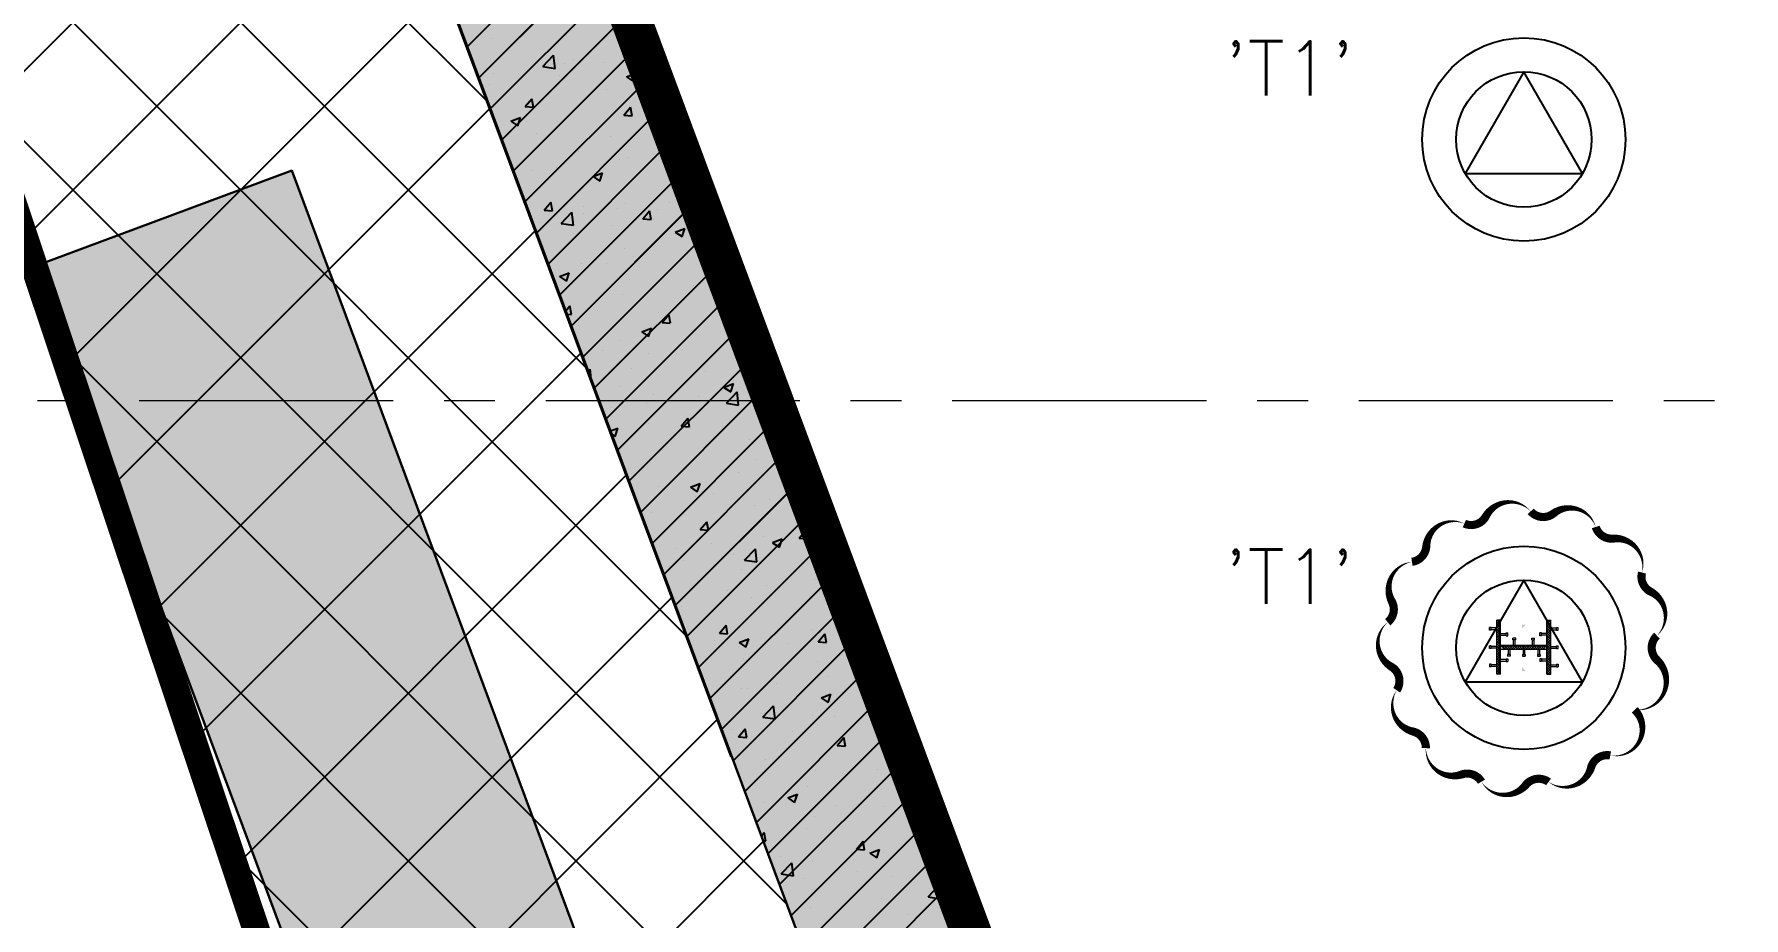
# Model space of a CAD drawing. Header units: millimetres. Extents: x -346728 to 1320345, y -537202 to -385966.
# Drawn here: x 346317 to 358933, y -436308 to -429790 of the extents above; entities that cross this region are included whole.
import ezdxf
from ezdxf.xclip import XClip

# ---------------------------------------------------------------- set-up
doc = ezdxf.new("R2010")
doc.units = ezdxf.units.MM
doc.header["$LTSCALE"] = 100
doc.header["$XCLIPFRAME"] = 2
for name, pattern in [('DASHED2', [0.375, 0.25, -0.125]), ('HIDDEN', [9.525, 6.35, -3.175]), ('X1326_GLB$0$CENTER', [2, 1.25, -0.25, 0.25, -0.25])]:
    doc.linetypes.add(name, pattern=pattern)
for name, color, linetype, lineweight in [('0 T KY HIEU', 7, 'Continuous', 9), ('0 T TEXT', 7, 'Continuous', 13), ('KCMANH', 8, 'Continuous', 13), ('KINGPOST', 5, 'Continuous', 20), ('L.DUONG', 234, 'Continuous', 15), ('X1326_GLB$0$A-tim', 8, 'X1326_GLB$0$CENTER', 9)]:
    doc.layers.add(name, color=color, linetype=linetype, lineweight=lineweight)
for name, color, linetype in [('BO TRI DIEN CHIEU SANG', 8, 'Continuous'), ('DM', 8, 'Continuous'), ('hach', 253, 'Continuous'), ('PL', 3, 'Continuous'), ('PLT', 6, 'Continuous'), ('W2', 4, 'Continuous'), ('XR_1326_csPL$0$hach', 253, 'Continuous'), ('XR_1326_csPL$0$W2', 4, 'Continuous')]:
    doc.layers.add(name, color=color, linetype=linetype)
doc.styles.add('simplex', font='simplex.shx')
doc.linetypes.add('FENCELINE2', pattern='A,0.25,-0.1,[132,ltypeshp.shx,S=0.1,R=0,X=-0.1,Y=0],-0.1,1', length=1.45)
pattern_1 = [(45, (188543.33, 11377564.439), (-8.980256121, 8.980256121), []), (135, (188543.33, 11377564.439), (-8.980256121, -8.980256121), [])]

# ---------------------------------------------------------------- blocks, each defined once
blk = doc.blocks.new('LVL-KHUNGTEN')
blk.add_lwpolyline([(61072.9, 41092.8), (119123.5, 41092.8), (119123.5, 61.9), (61072.9, 61.9)], close=True)
blk = doc.blocks.new('mb duong hh')
at = {"layer": '0 T TEXT', "color": 8, "linetype": 'DASHED2', "ltscale": 300}
blk.add_lwpolyline([(75940, 34596), (80501, 41668), (80491, 88861), (75484, 93868), (-20031, 93860), (-33610, 75885), (-26182, 55955), (-6300, 2612), (0, 0)], close=True, dxfattribs=at)
blk = doc.blocks.new('MB HANG RAO TAM')
h = blk.add_hatch()
h.set_pattern_fill('ANSI37', color=8, scale=7000, style=0)
h.set_pattern_definition([(45, (527887.4, 631399.9), (-618.7184, 618.7184), []), (135, (527887.4, 631399.9), (-618.7184, -618.7184), [])])
h.paths.add_polyline_path([(89794, 74797), (94796, 69797), (94804, 22611), (90246, 15544), (52523, -1634), (34324, -9922), (14325, -19029), (8025, -16417), (-19267, 56832), (-5688, 74797), (41806, 74797), (65797, 74797)], flags=16)
h.paths.add_polyline_path([(-17293, 40146), (-15160, 40938), (-12777, 34516), (-15127, 33730), (-10493, 20001), (4784, -19373), (12548, -21453), (91490, 14752), (95488, 20874), (95620, 46027), (95770, 74597), (91825, 78101), (52350, 76926), (14008, 75822), (-9259, 75871), (-23844, 71027), (-24251, 60760)])
at = {"layer": '0 T KY HIEU'}
h = blk.add_hatch(color=256, dxfattribs=at)
h.set_gradient(color1=(0, 255, 255), tint=1, name='SPHERICAL')
h.paths.add_polyline_path([(-19903, 54154), (-15713, 42909), (-17614, 42201), (-21803, 53446)])
at = {"color": 7, "elevation": 7850}
blk.add_lwpolyline([(-19903, 54154), (-15713, 42909), (-17614, 42201), (-21803, 53446)], close=True, dxfattribs=at)
at = {"layer": 'BO TRI DIEN CHIEU SANG', "color": 7, "elevation": 7850}
blk.add_lwpolyline([(-15713, 42909), (-19903, 54154), (-21803, 53446), (-17614, 42201)], close=True, dxfattribs=at)
at = {"layer": 'L.DUONG', "color": 94, "linetype": 'FENCELINE2', "ltscale": 25, "const_width": 200, "elevation": 7850}
blk.add_lwpolyline([(-15198, 33706), (-12777, 34516), (-15160, 40938), (-17346, 40127), (-24251, 60760), (-23844, 71027), (-9259, 75871), (5427, 75795), (5898, 75797)], dxfattribs=at)
at = {"layer": 'XR_1326_csPL$0$W2', "color": 7, "ltscale": 0.5, "elevation": 0}
blk.add_lwpolyline([(8025, -16417), (14325, -19029), (90246, 15544), (94804, 22611), (94796, 69797), (89794, 74797), (-5688, 74797), (-19267, 56832)], close=True, dxfattribs=at)
blk = doc.blocks.new('KP50')
at = {"ltscale": 0.1}
h = blk.add_hatch(color=6, dxfattribs=at)
h.dxf.hatch_style = 1
h.paths.add_polyline_path([(14, 171), (-14, 171), (-14, 142)])
h.paths.add_polyline_path([(-14, -142), (-14, -171), (14, -171)])
at = {"layer": 'KCMANH', "linetype": 'ByBlock'}
h = blk.add_hatch(dxfattribs=at)
h.set_pattern_fill('ANSI37', color=6, scale=4, style=0)
h.set_pattern_definition(pattern_1)
h.paths.add_polyline_path([(-200, 200), (-200, 171), (200, 171), (200, 200)])
h = blk.add_hatch(dxfattribs=at)
h.set_pattern_fill('ANSI37', color=6, scale=4, style=0)
h.set_pattern_definition([(45, (188728.93, 11377564.439), (-8.980256121, 8.980256121), []), (135, (188728.93, 11377564.439), (-8.980256121, -8.980256121), [])])
h.paths.add_polyline_path([(14, 171), (-14, 142), (-14, -142), (14, -171)])
h = blk.add_hatch(dxfattribs=at)
h.set_pattern_fill('ANSI37', color=6, scale=4, style=0)
h.set_pattern_definition(pattern_1)
h.paths.add_polyline_path([(-200, -171), (-200, -200), (200, -200), (200, -171)])
for p, q in [((-125, 253), (-146, 253)), ((-146, 240), (-146, 253)), ((-125, 240), (-125, 253)), ((-10, 253), (10, 253)), ((-10, 240), (-10, 253)), ((10, 240), (10, 253)), ((125, 253), (146, 253)), ((125, 240), (125, 253)), ((146, 240), (146, 253)), ((-125, 240), (-146, 240)), ((-142, 200), (-142, 240)), ((-129, 200), (-129, 240)), ((-85, 131), (-106, 131)), ((-106, 131), (-106, 118)), ((-102, 171), (-102, 131)), ((-89, 171), (-89, 131)), ((-85, 131), (-85, 118)), ((-10, 240), (10, 240)), ((-6, 200), (-6, 240)), ((6, 200), (6, 240)), ((85, 131), (106, 131)), ((85, 131), (85, 118)), ((89, 171), (89, 131)), ((102, 171), (102, 131)), ((106, 131), (106, 118)), ((125, 240), (146, 240)), ((129, 200), (129, 240)), ((142, 200), (142, 240)), ((-85, 118), (-106, 118)), ((-67, 100), (-67, 120)), ((-54, 120), (-67, 120)), ((-54, 100), (-67, 100)), ((-67, 10), (-67, -10)), ((-54, 10), (-67, 10)), ((-54, 100), (-54, 120)), ((-14, 116), (-54, 116)), ((-14, 104), (-54, 104)), ((-54, 10), (-54, -10)), ((-14, 6), (-54, 6)), ((14, 76), (54, 76)), ((14, 64), (54, 64)), ((54, 60), (54, 80)), ((54, 80), (67, 80)), ((54, 60), (67, 60)), ((67, 60), (67, 80)), ((85, 118), (106, 118)), ((-85, -118), (-106, -118)), ((-106, -131), (-106, -118)), ((-85, -131), (-85, -118)), ((-54, -10), (-67, -10)), ((-67, -100), (-67, -120)), ((-54, -100), (-67, -100)), ((-54, -120), (-67, -120)), ((-14, -6), (-54, -6)), ((-54, -100), (-54, -120)), ((-14, -104), (-54, -104)), ((-14, -116), (-54, -116)), ((14, -64), (54, -64)), ((14, -76), (54, -76)), ((54, -60), (54, -80)), ((54, -60), (67, -60)), ((54, -80), (67, -80)), ((67, -60), (67, -80)), ((85, -118), (106, -118)), ((85, -131), (85, -118)), ((106, -131), (106, -118)), ((-125, -240), (-146, -240)), ((-146, -240), (-146, -253)), ((-142, -200), (-142, -240)), ((-129, -200), (-129, -240)), ((-125, -240), (-125, -253)), ((-85, -131), (-106, -131)), ((-102, -171), (-102, -131)), ((-89, -171), (-89, -131)), ((-10, -240), (10, -240)), ((-10, -240), (-10, -253)), ((-6, -200), (-6, -240)), ((6, -200), (6, -240)), ((10, -240), (10, -253)), ((85, -131), (106, -131)), ((89, -171), (89, -131)), ((102, -171), (102, -131)), ((125, -240), (146, -240)), ((125, -240), (125, -253)), ((129, -200), (129, -240)), ((142, -200), (142, -240)), ((146, -240), (146, -253)), ((-125, -253), (-146, -253)), ((-10, -253), (10, -253)), ((125, -253), (146, -253))]:
    blk.add_line(p, q, dxfattribs=at)
at = {"layer": 'KINGPOST', "color": 6, "linetype": 'ByBlock'}
for p, q in [((-200, 200), (200, 200)), ((-200, 171), (-200, 200)), ((-200, 171), (200, 171)), ((-14, 171), (-14, -171)), ((-14, 142), (14, 171)), ((14, 171), (14, -171)), ((200, 171), (200, 200)), ((-200, -171), (200, -171)), ((-200, -171), (-200, -200)), ((-200, -200), (200, -200)), ((-14, -142), (14, -171)), ((200, -171), (200, -200))]:
    blk.add_line(p, q, dxfattribs=at)
blk.add_lwpolyline([(-14, 0), (14, 0)], dxfattribs=at)
blk = doc.blocks.new('B1 Kingpost Layout Plan1')
at = {"layer": 'KCMANH', "linetype": 'ByBlock', "rotation": 90}
blk.add_blockref('KP50', (-13287, -19546, 0), dxfattribs=at)

msp = doc.modelspace()

# ---------------------------------------------------------------- hatches: boundary and pattern name
at = {"ltscale": 0.1}
h = msp.add_hatch(color=6, dxfattribs=at)
h.dxf.hatch_style = 1
h.paths.add_polyline_path([(357324.1, -434145.3), (357295.3, -434145.3), (357295.3, -434174.1)])
h.paths.add_polyline_path([(357295.3, -434458.9), (357295.3, -434487.7), (357324.1, -434487.7)])
at = {"layer": 'hach'}
h = msp.add_hatch(dxfattribs=at)
h.set_pattern_fill('ANSI31', color=256, scale=70)
h.set_pattern_definition([(45, (342151.22, -508591.22), (-157.15448, 157.15448), [])])
h.paths.add_polyline_path([(362433.4, -410142.2), (348853.9, -428107.5), (376146.7, -501359), (382446.8, -503970.9), (458369.1, -469396.6), (462927.9, -462329.4), (462919.8, -415142.7), (457917.8, -410142.2)])
h.paths.add_polyline_path([(363030.6, -411342.2), (350208.3, -428305.7), (377088.8, -500450.6), (382424.3, -502662.6), (457551.5, -468450.4), (461727.8, -461976.1), (461719.7, -415639.4), (457420.9, -411342.2)], flags=16)
h = msp.add_hatch(dxfattribs=at)
h.set_pattern_fill('AR-CONC', color=256, scale=4)
h.set_pattern_definition([(50, (342151.2, -508591.2), (728.7387, -63.7563), [76.2, -838.2]), (355, (342151.2, -508591.2), (-140.9737, 764.2274), [60.96, -670.5623]), (100.45144, (342211.95, -508596.54), (587.765, 700.471), [64.76, -712.361]), (46.1842, (342151.2, -508388), (1084.316, -168.1693), [114.3, -1257.3]), (96.63556, (342241.6, -508402), (949.6165, 989.7045), [97.14, -1068.5424]), (351.18415, (342151.2, -508388), (949.6165, 989.7045), [91.44, -1005.839]), (21, (342252.8, -508438.8), (606.4576, -409.0608), [76.2, -838.2]), (326, (342252.8, -508438.8), (247.208, 736.752), [60.96, -670.56]), (71.45144, (342303.36, -508472.9), (853.6657, 327.691), [64.76, -712.3598]), (37.5, (342151.22, -508591.22), (12.3544, 338.22016), [0, -662.432, 0, -680.72, 0, -673.1]), (7.5, (342151.22, -508591.22), (267.27865, 400.7223), [0, -388.112, 0, -647.192, 0, -256.54]), (327.5, (341924.65, -508591.22), (542.3624, -22.91498), [0, -254, 0, -792.48, 0, -1051.56]), (317.5, (341823.05, -508591.2), (592.5167, 101.706), [0, -330.2, 0, -526.288, 0, -746.76])])
h.paths.add_polyline_path([(362433.4, -410142.2), (348853.9, -428107.5), (376146.7, -501359), (382446.8, -503970.9), (458369.1, -469396.6), (462927.9, -462329.4), (462919.8, -415142.7), (457917.8, -410142.2)])
h.paths.add_polyline_path([(363030.6, -411342.2), (350208.3, -428305.7), (377088.8, -500450.6), (382424.3, -502662.6), (457551.5, -468450.4), (461727.8, -461976.1), (461719.7, -415639.4), (457420.9, -411342.2)], flags=16)

# ---------------------------------------------------------------- linework, layer by layer
at = {"color": 6, "elevation": -2718.3}
msp.add_lwpolyline([(358291.7, -434226.7, 0, 60, 0.5205671), (358245, -433902.2, 60, 60, -0.3534527), (358181.4, -433761.1, 0, 60, 0.5205671), (357969, -433510.8, 60, 60, -0.3534915), (357840.1, -433425.1, 0, 60, 0.5205671), (357527.3, -433326.2, 60, 60, -0.3944899), (357359.9, -433309.8, 0, 60, 0.520567), (357029.1, -433346.6, 60, 60, -0.3907151), (356870.8, -433400, 0, 60, 0.520567), (356589.5, -433568.8, 60, 60, -0.3534934), (356484, -433682.1, 0, 60, 0.5205671), (356335.5, -433974.8, 60, 60, -0.3571345), (356305.2, -434127.9, 0, 60, 0.520567), (356330.9, -434455.6, 60, 60, -0.4289707), (356371.2, -434629.5, 0, 60, 0.520567), (356491.9, -434934.3, 60, 60, -0.3534582), (356586.6, -435056.8, 0, 60, 0.520567), (356851.3, -435250.9, 60, 60, -0.3534893), (356996.6, -435304.3, 0, 60, 0.5205671), (357323.8, -435327.9, 60, 60, -0.3982747), (357491.7, -435306, 0, 60, 0.520567), (357806.4, -435197.6, 60, 60, -0.3869502), (357947.4, -435110.4, 0, 60, 0.7314349), (358128, -434774.1, 0, 60, 0.7206829), (358292.7, -434407.2, 60, 60, -0.4358983)], format="xyseb", close=True, dxfattribs=at)
at = {"layer": 'PL', "elevation": -1404.9}
for points in [[(356876.7, -430816.5), (357742.7, -430816.5), (357309.7, -430066.5)], [(356876.7, -430816.5), (357742.7, -430816.5), (357309.7, -430066.5)], [(356876.7, -434566.5), (357742.7, -434566.5), (357309.7, -433816.5)], [(356876.7, -434566.5), (357742.7, -434566.5), (357309.7, -433816.5)]]:
    msp.add_lwpolyline(points, close=True, dxfattribs=at)
at = {"layer": 'PL'}
for centre, radius in [((357309.7, -430566.5, -1404.9), 750), ((357309.7, -430566.5, -1404.9), 750), ((357309.7, -430566.5, -1404.9), 500), ((357309.7, -430566.5, -1404.9), 500), ((357309.7, -434316.5, -1404.9), 750), ((357309.7, -434316.5, -1404.9), 750), ((357309.7, -434316.5, -1404.9), 500), ((357309.7, -434316.5, -1404.9), 500)]:
    msp.add_circle(centre, radius, dxfattribs=at)
at = {"layer": 'W2', "ltscale": 0.5, "elevation": -1404.9}
for points in [[(362433.4, -410142.2), (348853.9, -428107.5), (376146.7, -501359), (382446.8, -503970.9), (458369.1, -469396.6), (462927.9, -462329.4), (462919.6, -415142.1), (457917.8, -410142.2)], [(363030.6, -411342.2), (350208.3, -428305.7), (377088.8, -500450.6), (382424.3, -502662.6), (457551.5, -468450.4), (461727.8, -461976.1), (461719.7, -415639.4), (457420.9, -411342.2)]]:
    msp.add_lwpolyline(points, close=True, dxfattribs=at)
at = {"layer": 'X1326_GLB$0$A-tim', "ltscale": 15}
msp.add_line((341092.1, -432491.5, -1404.9), (475778.7, -432491.5, -1404.9), dxfattribs=at)
at = {"layer": 'XR_1326_csPL$0$hach', "color": 250}
for p, q in [((349514.3, -429880, -1404.9), (350447.3, -428947, -1404.9)), ((349599.6, -430109, -1404.9), (350532.6, -429176, -1404.9)), ((349684.9, -430338, -1404.9), (350617.9, -429405, -1404.9)), ((349770.3, -430567, -1404.9), (350703.2, -429634, -1404.9)), ((349692.7, -429824.1, -1404.9), (349692.7, -429824.1, -1404.9)), ((349855.6, -430796, -1404.9), (350788.6, -429863, -1404.9)), ((349686.3, -429980.5, -1404.9), (349686.3, -429980.5, -1404.9)), ((350071.3, -430027.6, -1404.9), (350150.4, -429945.1, -1404.9)), ((350071.3, -430027.6, -1404.9), (350161.7, -430041.6, -1404.9)), ((350144.2, -430045.6, -1404.9), (350144.2, -430045.6, -1404.9)), ((350161.7, -430041.6, -1404.9), (350150.5, -429945.1, -1404.9)), ((350228.7, -430003.4, -1404.9), (350228.7, -430003.4, -1404.9)), ((350298, -429974.3, -1404.9), (350298, -429974.3, -1404.9)), ((350529, -429995, -1404.9), (350529, -429995, -1404.9)), ((350721.2, -430021.1, -1404.9), (350721.2, -430021.1, -1404.9)), ((350771.1, -430026.3, -1404.9), (350771.1, -430026.3, -1404.9)), ((349680.3, -430162.3, -1404.9), (349680.3, -430162.3, -1404.9)), ((349705.5, -430076, -1404.9), (349705.5, -430076, -1404.9)), ((349889.9, -430079.1, -1404.9), (349889.9, -430079.1, -1404.9)), ((349900.6, -430117, -1404.9), (349900.6, -430117, -1404.9)), ((349940.9, -431025, -1404.9), (350873.9, -430092, -1404.9)), ((350193.5, -430097.3, -1404.9), (350193.5, -430097.3, -1404.9)), ((350442.9, -430139.9, -1404.9), (350442.9, -430139.9, -1404.9)), ((350688.2, -430103.4, -1404.9), (350759.4, -430076.1, -1404.9)), ((350688.2, -430103.4, -1404.9), (350738.7, -430137.5, -1404.9)), ((350738.7, -430137.5, -1404.9), (350759.3, -430076.1, -1404.9)), ((349939.9, -430323.8, -1404.9), (349988.9, -430265.4, -1404.9)), ((349948.9, -430299.1, -1404.9), (349948.9, -430299.1, -1404.9)), ((350000.8, -430329.1, -1404.9), (349989, -430265.4, -1404.9)), ((350541.4, -430197.4, -1404.9), (350541.4, -430197.4, -1404.9)), ((349834.5, -430431.1, -1404.9), (349885.1, -430465.2, -1404.9)), ((349834.6, -430431.1, -1404.9), (349905.7, -430403.8, -1404.9)), ((349885.1, -430465.2, -1404.9), (349905.7, -430403.8, -1404.9)), ((349939.9, -430323.8, -1404.9), (350000.6, -430329.1, -1404.9)), ((350026.2, -431253.9, -1404.9), (350959.2, -430321, -1404.9)), ((350261.7, -430395.7, -1404.9), (350261.7, -430395.7, -1404.9)), ((350668.6, -430387.6, -1404.9), (350717.6, -430329.2, -1404.9)), ((350668.6, -430387.6, -1404.9), (350729.3, -430392.9, -1404.9)), ((350708.9, -430359.3, -1404.9), (350708.9, -430359.3, -1404.9)), ((350729.5, -430392.8, -1404.9), (350717.8, -430329.1, -1404.9)), ((350903.4, -430311.2, -1404.9), (350903.4, -430311.2, -1404.9)), ((349876.9, -430446.4, -1404.9), (349876.9, -430446.4, -1404.9)), ((350026.6, -430519.9, -1404.9), (350026.6, -430519.9, -1404.9)), ((350111.5, -431482.9, -1404.9), (351044.5, -430550, -1404.9)), ((350181.2, -430435.5, -1404.9), (350181.2, -430435.5, -1404.9)), ((350568.9, -430542.8, -1404.9), (350568.9, -430542.8, -1404.9)), ((350929.5, -430552.9, -1404.9), (350929.5, -430552.9, -1404.9)), ((350336.9, -430654.6, -1404.9), (350336.9, -430654.6, -1404.9)), ((350890.4, -430678.5, -1404.9), (350890.4, -430678.5, -1404.9)), ((349994.4, -430796.4, -1404.9), (349994.4, -430796.4, -1404.9)), ((350168.8, -430773.7, -1404.9), (350168.8, -430773.7, -1404.9)), ((350196.9, -431711.9, -1404.9), (351129.8, -430778.9, -1404.9)), ((350441, -430840.1, -1404.9), (350512.1, -430812.8, -1404.9)), ((350491.5, -430874.3, -1404.9), (350512.1, -430812.9, -1404.9)), ((350636.1, -430711.9, -1404.9), (350636.1, -430711.9, -1404.9)), ((350696.5, -430697.5, -1404.9), (350696.5, -430697.5, -1404.9)), ((350441, -430840.2, -1404.9), (350491.5, -430874.3, -1404.9)), ((350080.9, -431088, -1404.9), (350129.8, -431029.6, -1404.9)), ((350141.7, -431093.3, -1404.9), (350130, -431029.6, -1404.9)), ((350282.2, -431940.9, -1404.9), (351215.2, -431007.9, -1404.9)), ((350371.1, -431061.9, -1404.9), (350371.1, -431061.9, -1404.9)), ((350684.2, -431035.8, -1404.9), (350684.2, -431035.8, -1404.9)), ((351007.9, -431028.5, -1404.9), (351007.9, -431028.5, -1404.9)), ((350042.9, -431175.5, -1404.9), (350042.9, -431175.5, -1404.9)), ((350080.9, -431088, -1404.9), (350141.6, -431093.3, -1404.9)), ((350156.5, -431111.9, -1404.9), (350156.5, -431111.9, -1404.9)), ((350206, -431185.4, -1404.9), (350285.1, -431103, -1404.9)), ((350206, -431185.5, -1404.9), (350296.4, -431199.5, -1404.9)), ((350296.4, -431199.4, -1404.9), (350285.2, -431103, -1404.9)), ((350368.8, -431112.7, -1404.9), (350368.8, -431112.7, -1404.9)), ((350623.2, -431079.2, -1404.9), (350623.2, -431079.2, -1404.9)), ((350809.6, -431151.8, -1404.9), (350858.6, -431093.4, -1404.9)), ((350809.6, -431151.8, -1404.9), (350870.3, -431157.1, -1404.9)), ((350870.5, -431157.1, -1404.9), (350858.7, -431093.4, -1404.9)), ((350887.5, -431159.1, -1404.9), (350887.5, -431159.1, -1404.9)), ((350913.4, -431084.9, -1404.9), (350913.4, -431084.9, -1404.9)), ((350295, -431260.9, -1404.9), (350295, -431260.9, -1404.9)), ((350367.5, -432169.9, -1404.9), (351300.5, -431236.9, -1404.9)), ((350585.3, -431198.4, -1404.9), (350585.3, -431198.4, -1404.9)), ((351047.4, -431249.3, -1404.9), (351098, -431283.3, -1404.9)), ((351047.5, -431249.2, -1404.9), (351118.6, -431221.9, -1404.9)), ((351098, -431283.3, -1404.9), (351118.6, -431221.9, -1404.9)), ((351127.7, -431221.3, -1404.9), (351127.7, -431221.3, -1404.9)), ((351193.5, -431302.4, -1404.9), (351193.5, -431302.4, -1404.9)), ((351290.3, -431353.6, -1404.9), (351328.9, -431313.4, -1404.9)), ((350671.8, -431374, -1404.9), (350671.8, -431374, -1404.9)), ((350740.7, -431429.2, -1404.9), (350740.7, -431429.2, -1404.9)), ((351131, -431382.2, -1404.9), (351131, -431382.2, -1404.9)), ((351290.4, -431353.7, -1404.9), (351347.3, -431362.5, -1404.9)), ((350144.1, -431450.2, -1404.9), (350144.1, -431450.2, -1404.9)), ((350193.8, -431576.9, -1404.9), (350264.9, -431549.6, -1404.9)), ((350244.3, -431611, -1404.9), (350264.9, -431549.6, -1404.9)), ((350355.9, -431479.9, -1404.9), (350355.9, -431479.9, -1404.9)), ((350452.8, -432398.9, -1404.9), (351385.8, -431465.9, -1404.9)), ((350538.4, -431483.9, -1404.9), (350538.4, -431483.9, -1404.9)), ((350168.9, -431578.4, -1404.9), (350168.9, -431578.4, -1404.9)), ((350193.8, -431576.9, -1404.9), (350244.3, -431611, -1404.9)), ((350538.1, -432627.9, -1404.9), (351471.1, -431694.9, -1404.9)), ((350711.3, -431601.3, -1404.9), (350711.3, -431601.3, -1404.9)), ((351181.1, -431640.7, -1404.9), (351181.1, -431640.7, -1404.9)), ((351253.7, -431624.2, -1404.9), (351253.7, -431624.2, -1404.9)), ((350240.7, -431829.7, -1404.9), (350270.8, -431793.9, -1404.9)), ((350282.7, -431857.5, -1404.9), (350271, -431793.8, -1404.9)), ((350659.5, -431712.2, -1404.9), (350659.5, -431712.2, -1404.9)), ((351115, -431745.5, -1404.9), (351115, -431745.5, -1404.9)), ((351369.4, -431712, -1404.9), (351369.4, -431712, -1404.9)), ((350250.1, -431854.7, -1404.9), (350282.6, -431857.6, -1404.9)), ((350333.9, -431941.2, -1404.9), (350333.9, -431941.2, -1404.9)), ((350473.4, -431830, -1404.9), (350473.4, -431830, -1404.9)), ((350623.5, -432856.9, -1404.9), (351556.4, -431923.9, -1404.9)), ((350926.5, -431839.5, -1404.9), (350926.5, -431839.5, -1404.9)), ((350950.6, -431916, -1404.9), (350999.5, -431857.6, -1404.9)), ((350950.6, -431916, -1404.9), (351011.3, -431921.3, -1404.9)), ((351011.5, -431921.3, -1404.9), (350999.7, -431857.6, -1404.9)), ((350647.1, -432050.4, -1404.9), (350647.1, -432050.4, -1404.9)), ((350800.2, -431986, -1404.9), (350850.8, -432020.1, -1404.9)), ((350800.3, -431986, -1404.9), (350871.4, -431958.6, -1404.9)), ((350850.8, -432020.1, -1404.9), (350871.4, -431958.7, -1404.9)), ((351168.8, -431978.9, -1404.9), (351168.8, -431978.9, -1404.9)), ((351486.9, -432062.1, -1404.9), (351486.9, -432062.1, -1404.9)), ((350513.5, -432120.5, -1404.9), (350513.5, -432120.5, -1404.9)), ((350708.8, -433085.9, -1404.9), (351641.8, -432152.9, -1404.9)), ((350847.8, -432146.2, -1404.9), (350847.8, -432146.2, -1404.9)), ((351055.8, -432143.4, -1404.9), (351055.8, -432143.4, -1404.9)), ((351102.1, -432112.7, -1404.9), (351102.1, -432112.7, -1404.9)), ((351598.2, -432166.3, -1404.9), (351598.2, -432166.3, -1404.9)), ((350406.5, -432274.7, -1404.9), (350419.8, -432260.8, -1404.9)), ((350428.3, -432333, -1404.9), (350419.9, -432260.8, -1404.9)), ((350727.7, -432256.9, -1404.9), (350727.7, -432256.9, -1404.9)), ((351156.4, -432317.1, -1404.9), (351156.4, -432317.1, -1404.9)), ((351270, -432279.9, -1404.9), (351270, -432279.9, -1404.9)), ((351669.6, -432252.1, -1404.9), (351669.6, -432252.1, -1404.9)), ((350634.8, -432388.6, -1404.9), (350634.8, -432388.6, -1404.9)), ((350794.1, -433314.8, -1404.9), (351727.1, -432381.9, -1404.9)), ((350884.5, -432445.7, -1404.9), (350884.5, -432445.7, -1404.9)), ((351406.7, -432395, -1404.9), (351477.9, -432367.7, -1404.9)), ((351406.7, -432395.1, -1404.9), (351457.2, -432429.2, -1404.9)), ((351425, -432511.5, -1404.9), (351504.2, -432429, -1404.9)), ((351457.2, -432429.2, -1404.9), (351477.8, -432367.8, -1404.9)), ((351477, -432344, -1404.9), (351477, -432344, -1404.9)), ((351515.4, -432525.5, -1404.9), (351504.2, -432429, -1404.9)), ((350580.5, -432546.9, -1404.9), (350580.5, -432546.9, -1404.9)), ((350834.8, -432513.5, -1404.9), (350834.8, -432513.5, -1404.9)), ((351219.6, -432462.8, -1404.9), (351219.6, -432462.8, -1404.9)), ((351425.1, -432511.5, -1404.9), (351515.4, -432525.6, -1404.9)), ((351720.5, -432567.1, -1404.9), (351720.5, -432567.1, -1404.9)), ((350570.9, -432715.8, -1404.9), (350624.2, -432695.4, -1404.9)), ((350603.6, -432756.8, -1404.9), (350624.2, -432695.5, -1404.9)), ((350853.7, -432659.8, -1404.9), (350853.7, -432659.8, -1404.9)), ((350879.4, -433543.8, -1404.9), (351812.4, -432610.9, -1404.9)), ((351091.5, -432680.2, -1404.9), (351140.5, -432621.9, -1404.9)), ((351091.5, -432680.2, -1404.9), (351152.3, -432685.5, -1404.9)), ((351128, -432668.8, -1404.9), (351128, -432668.8, -1404.9)), ((351152.4, -432685.5, -1404.9), (351140.7, -432621.8, -1404.9)), ((351144, -432655.3, -1404.9), (351144, -432655.3, -1404.9)), ((351396.1, -432682.7, -1404.9), (351396.1, -432682.7, -1404.9)), ((351657.2, -432590.3, -1404.9), (351657.2, -432590.3, -1404.9)), ((350580.4, -432741.2, -1404.9), (350603.6, -432756.8, -1404.9)), ((350622.4, -432726.9, -1404.9), (350622.4, -432726.9, -1404.9)), ((351594, -432779, -1404.9), (351594, -432779, -1404.9)), ((351820.3, -432744, -1404.9), (351849.2, -432709.6, -1404.9)), ((351820.3, -432744, -1404.9), (351863.4, -432747.8, -1404.9)), ((351848.3, -432745.6, -1404.9), (351848.3, -432745.6, -1404.9)), ((350952.3, -432863.5, -1404.9), (350952.3, -432863.5, -1404.9)), ((350964.7, -433772.8, -1404.9), (351897.7, -432839.9, -1404.9)), ((351644.9, -432928.5, -1404.9), (351644.9, -432928.5, -1404.9)), ((351050.1, -434001.8, -1404.9), (351983, -433068.8, -1404.9)), ((351131.7, -432993.5, -1404.9), (351131.7, -432993.5, -1404.9)), ((351516, -433024.3, -1404.9), (351516, -433024.3, -1404.9)), ((350923.5, -433126, -1404.9), (350923.5, -433126, -1404.9)), ((351159.5, -433131.8, -1404.9), (351230.6, -433104.5, -1404.9)), ((351159.5, -433131.8, -1404.9), (351210, -433165.9, -1404.9)), ((351198.2, -433201.9, -1404.9), (351198.2, -433201.9, -1404.9)), ((351210, -433165.9, -1404.9), (351230.6, -433104.5, -1404.9)), ((351326.7, -433179.8, -1404.9), (351326.7, -433179.8, -1404.9)), ((351581.1, -433146.3, -1404.9), (351581.1, -433146.3, -1404.9)), ((351965.9, -433095.6, -1404.9), (351965.9, -433095.6, -1404.9)), ((350870.1, -433315.5, -1404.9), (350870.1, -433315.5, -1404.9)), ((351119.3, -433331.8, -1404.9), (351119.3, -433331.8, -1404.9)), ((351135.4, -434230.8, -1404.9), (352068.3, -433297.8, -1404.9)), ((351632.5, -433266.7, -1404.9), (351632.5, -433266.7, -1404.9)), ((351740.6, -433224.8, -1404.9), (351740.6, -433224.8, -1404.9)), ((351232.5, -433444.5, -1404.9), (351281.5, -433386.1, -1404.9)), ((351232.5, -433444.5, -1404.9), (351293.2, -433449.8, -1404.9)), ((351293.4, -433449.7, -1404.9), (351281.7, -433386.1, -1404.9)), ((351412.4, -433338.4, -1404.9), (351412.4, -433338.4, -1404.9)), ((351954.8, -433361.3, -1404.9), (351954.8, -433361.3, -1404.9)), ((351961.3, -433508.2, -1404.9), (352010.2, -433449.8, -1404.9)), ((352022.1, -433513.5, -1404.9), (352010.4, -433449.8, -1404.9)), ((351059.4, -433580.5, -1404.9), (351059.4, -433580.5, -1404.9)), ((351220.7, -434459.8, -1404.9), (352153.7, -433526.8, -1404.9)), ((351313.8, -433547, -1404.9), (351313.8, -433547, -1404.9)), ((351559.7, -433669.4, -1404.9), (351638.9, -433586.9, -1404.9)), ((351650.1, -433683.4, -1404.9), (351638.9, -433586.9, -1404.9)), ((351698.6, -433496.3, -1404.9), (351698.6, -433496.3, -1404.9)), ((351765.9, -433540.9, -1404.9), (351816.5, -433575, -1404.9)), ((351766, -433540.8, -1404.9), (351837.1, -433513.5, -1404.9)), ((351816.5, -433575, -1404.9), (351837.1, -433513.6, -1404.9)), ((351961.3, -433508.2, -1404.9), (352022, -433513.5, -1404.9)), ((352066.6, -433528.8, -1404.9), (352066.6, -433528.8, -1404.9)), ((352147.9, -433528.8, -1404.9), (352147.9, -433528.8, -1404.9)), ((351107, -433670, -1404.9), (351107, -433670, -1404.9)), ((351474, -433630.5, -1404.9), (351474, -433630.5, -1404.9)), ((351559.8, -433669.4, -1404.9), (351650.1, -433683.4, -1404.9)), ((351620.2, -433604.9, -1404.9), (351620.2, -433604.9, -1404.9)), ((350996.1, -433718.4, -1404.9), (350996.1, -433718.4, -1404.9)), ((351306, -434688.8, -1404.9), (352239, -433755.8, -1404.9)), ((351538.4, -433741.3, -1404.9), (351538.4, -433741.3, -1404.9)), ((352073, -433812.6, -1404.9), (352073, -433812.6, -1404.9)), ((352080.8, -433764.2, -1404.9), (352080.8, -433764.2, -1404.9)), ((351046.5, -433947.7, -1404.9), (351046.5, -433947.7, -1404.9)), ((351125, -433955.3, -1404.9), (351125, -433955.3, -1404.9)), ((351431.3, -433897.1, -1404.9), (351431.3, -433897.1, -1404.9)), ((351607.8, -433943.2, -1404.9), (351607.8, -433943.2, -1404.9)), ((351717.5, -433853.6, -1404.9), (351717.5, -433853.6, -1404.9)), ((352135.5, -433867, -1404.9), (352135.5, -433867, -1404.9)), ((351094.6, -434008.2, -1404.9), (351094.6, -434008.2, -1404.9)), ((351391.3, -434917.8, -1404.9), (352324.3, -433984.8, -1404.9)), ((351373.5, -434208.7, -1404.9), (351422.5, -434150.3, -1404.9)), ((351373.5, -434208.7, -1404.9), (351434.2, -434214, -1404.9)), ((351434.4, -434214, -1404.9), (351422.6, -434150.3, -1404.9)), ((351476.7, -435146.8, -1404.9), (352409.6, -434213.8, -1404.9)), ((351805.7, -434213.3, -1404.9), (351805.7, -434213.3, -1404.9)), ((352060, -434179.8, -1404.9), (352060, -434179.8, -1404.9)), ((352102.2, -434272.4, -1404.9), (352151.2, -434214.1, -1404.9)), ((352105.5, -434209.2, -1404.9), (352105.5, -434209.2, -1404.9)), ((352123.2, -434205.2, -1404.9), (352123.2, -434205.2, -1404.9)), ((352163.1, -434277.7, -1404.9), (352151.4, -434214, -1404.9)), ((351164, -434297.8, -1404.9), (351164, -434297.8, -1404.9)), ((351340.6, -434260.5, -1404.9), (351340.6, -434260.5, -1404.9)), ((351513, -434310.9, -1404.9), (351513, -434310.9, -1404.9)), ((351518.7, -434277.6, -1404.9), (351569.3, -434311.7, -1404.9)), ((351518.8, -434277.6, -1404.9), (351589.9, -434250.3, -1404.9)), ((351569.3, -434311.7, -1404.9), (351589.9, -434250.3, -1404.9)), ((351595.5, -434281.4, -1404.9), (351595.5, -434281.4, -1404.9)), ((351883, -434283.4, -1404.9), (351883, -434283.4, -1404.9)), ((352102.2, -434272.4, -1404.9), (352163, -434277.8, -1404.9)), ((352425.3, -434306.3, -1404.9), (352425.3, -434306.3, -1404.9)), ((351554.8, -434396.9, -1404.9), (351554.8, -434396.9, -1404.9)), ((351562, -435375.8, -1404.9), (352494.9, -434442.8, -1404.9)), ((352097.2, -434419.8, -1404.9), (352097.2, -434419.8, -1404.9)), ((351792.7, -434580.5, -1404.9), (351792.7, -434580.5, -1404.9)), ((352110.8, -434543.4, -1404.9), (352110.8, -434543.4, -1404.9)), ((352177.5, -434529.9, -1404.9), (352177.5, -434529.9, -1404.9)), ((351538.4, -434614, -1404.9), (351538.4, -434614, -1404.9)), ((351583.1, -434619.6, -1404.9), (351583.1, -434619.6, -1404.9)), ((351647.3, -435604.7, -1404.9), (352580.3, -434671.8, -1404.9)), ((352125.2, -434686.6, -1404.9), (352196.4, -434659.3, -1404.9)), ((352125.2, -434686.7, -1404.9), (352175.7, -434720.8, -1404.9)), ((352175.7, -434720.8, -1404.9), (352196.3, -434659.4, -1404.9)), ((351680.8, -434799.8, -1404.9), (351680.8, -434799.8, -1404.9)), ((351694.4, -434827.2, -1404.9), (351773.6, -434744.8, -1404.9)), ((351694.4, -434827.3, -1404.9), (351784.8, -434841.3, -1404.9)), ((351784.8, -434841.2, -1404.9), (351773.6, -434744.7, -1404.9)), ((352063.6, -434815.4, -1404.9), (352063.6, -434815.4, -1404.9)), ((352223.2, -434822.7, -1404.9), (352223.2, -434822.7, -1404.9)), ((352551.9, -434846.1, -1404.9), (352551.9, -434846.1, -1404.9)), ((352620.1, -434810.1, -1404.9), (352620.1, -434810.1, -1404.9)), ((351471, -434917.1, -1404.9), (351471, -434917.1, -1404.9)), ((351514.5, -434972.9, -1404.9), (351563.4, -434914.5, -1404.9)), ((351514.5, -434972.9, -1404.9), (351575.2, -434978.2, -1404.9)), ((351575.3, -434978.2, -1404.9), (351563.6, -434914.5, -1404.9)), ((351570.8, -434957.8, -1404.9), (351570.8, -434957.8, -1404.9)), ((351732.6, -435833.7, -1404.9), (352665.6, -434900.8, -1404.9)), ((351910.3, -434930.6, -1404.9), (351910.3, -434930.6, -1404.9)), ((352098.5, -434881.6, -1404.9), (352098.5, -434881.6, -1404.9)), ((351525.5, -434981.3, -1404.9), (351525.5, -434981.3, -1404.9)), ((352243.2, -435036.7, -1404.9), (352292.2, -434978.3, -1404.9)), ((352243.2, -435036.7, -1404.9), (352303.9, -435042, -1404.9)), ((352304.1, -435042, -1404.9), (352292.3, -434978.3, -1404.9)), ((352307, -435038.5, -1404.9), (352307, -435038.5, -1404.9)), ((352731.6, -435095.8, -1404.9), (352740.4, -435101.7, -1404.9)), ((352731.7, -435095.7, -1404.9), (352737.4, -435093.5, -1404.9)), ((351714.5, -435140.2, -1404.9), (351714.5, -435140.2, -1404.9)), ((351817.9, -436062.7, -1404.9), (352750.9, -435129.7, -1404.9)), ((352086.1, -435219.9, -1404.9), (352086.1, -435219.9, -1404.9)), ((352539, -435213.4, -1404.9), (352539, -435213.4, -1404.9)), ((352607.8, -435148.3, -1404.9), (352607.8, -435148.3, -1404.9)), ((351558.4, -435296, -1404.9), (351558.4, -435296, -1404.9)), ((351643, -435331.3, -1404.9), (351643, -435331.3, -1404.9)), ((352025.3, -435341.9, -1404.9), (352025.3, -435341.9, -1404.9)), ((352284.6, -435246.9, -1404.9), (352284.6, -435246.9, -1404.9)), ((351697.2, -435455.5, -1404.9), (351697.2, -435455.5, -1404.9)), ((351878, -435423.4, -1404.9), (351949.1, -435396.1, -1404.9)), ((351878, -435423.4, -1404.9), (351928.5, -435457.5, -1404.9)), ((351903.3, -436291.7, -1404.9), (352836.2, -435358.7, -1404.9)), ((351928.5, -435457.5, -1404.9), (351949.1, -435396.1, -1404.9)), ((352239.6, -435478.4, -1404.9), (352239.6, -435478.4, -1404.9)), ((352567.7, -435364.8, -1404.9), (352567.7, -435364.8, -1404.9)), ((352695, -435394, -1404.9), (352695, -435394, -1404.9)), ((351988.6, -436520.7, -1404.9), (352921.5, -435587.7, -1404.9)), ((352073.7, -435558.1, -1404.9), (352073.7, -435558.1, -1404.9)), ((352102.5, -435495.7, -1404.9), (352102.5, -435495.7, -1404.9)), ((352595.4, -435486.5, -1404.9), (352595.4, -435486.5, -1404.9)), ((352656.5, -435563.4, -1404.9), (352656.5, -435563.4, -1404.9)), ((352781.9, -435501.3, -1404.9), (352781.9, -435501.3, -1404.9)), ((351684, -435703.2, -1404.9), (351704.4, -435678.8, -1404.9)), ((351716.3, -435742.4, -1404.9), (351704.6, -435678.7, -1404.9)), ((352017.4, -435647.6, -1404.9), (352017.4, -435647.6, -1404.9)), ((352271.7, -435614.1, -1404.9), (352271.7, -435614.1, -1404.9)), ((351698, -435740.9, -1404.9), (351716.2, -435742.5, -1404.9)), ((351823.2, -435858.3, -1404.9), (351823.2, -435858.3, -1404.9)), ((352073.9, -436749.7, -1404.9), (353006.9, -435816.7, -1404.9)), ((352384.2, -435800.9, -1404.9), (352433.2, -435742.5, -1404.9)), ((352384.2, -435800.9, -1404.9), (352444.9, -435806.2, -1404.9)), ((352445, -435806.2, -1404.9), (352433.3, -435742.5, -1404.9)), ((352484.4, -435832.5, -1404.9), (352535, -435866.6, -1404.9)), ((352484.5, -435832.5, -1404.9), (352555.6, -435805.1, -1404.9)), ((352535, -435866.6, -1404.9), (352555.6, -435805.2, -1404.9)), ((352583, -435824.8, -1404.9), (352583, -435824.8, -1404.9)), ((351829.1, -435985.1, -1404.9), (351908.3, -435902.6, -1404.9)), ((351829.1, -435985.2, -1404.9), (351919.5, -435999.2, -1404.9)), ((351919.5, -435999.1, -1404.9), (351908.3, -435902.6, -1404.9)), ((352061.4, -435896.3, -1404.9), (352061.4, -435896.3, -1404.9)), ((352365.6, -435881.3, -1404.9), (352365.6, -435881.3, -1404.9)), ((352389.2, -435964.2, -1404.9), (352389.2, -435964.2, -1404.9)), ((352907.9, -435904.2, -1404.9), (352907.9, -435904.2, -1404.9)), ((352004.4, -436014.8, -1404.9), (352004.4, -436014.8, -1404.9)), ((352060.6, -436101.9, -1404.9), (352060.6, -436101.9, -1404.9)), ((352159.2, -436978.7, -1404.9), (353092.2, -436045.7, -1404.9)), ((352653.1, -436000.2, -1404.9), (352653.1, -436000.2, -1404.9)), ((352913.4, -436153.3, -1404.9), (352992.6, -436070.8, -1404.9)), ((353003.8, -436167.3, -1404.9), (352992.6, -436070.8, -1404.9)), ((353083.9, -436097.9, -1404.9), (353083.9, -436097.9, -1404.9)), ((352049, -436234.5, -1404.9), (352049, -436234.5, -1404.9)), ((352570.7, -436163, -1404.9), (352570.7, -436163, -1404.9)), ((352896.5, -436223.3, -1404.9), (352896.5, -436223.3, -1404.9)), ((352913.5, -436153.3, -1404.9), (353003.8, -436167.3, -1404.9)), ((353090.9, -436241.5, -1404.9), (353155.9, -436216.6, -1404.9)), ((353141.4, -436275.7, -1404.9), (353158.7, -436224.2, -1404.9)), ((352244.5, -437207.7, -1404.9), (353177.5, -436274.7, -1404.9)), ((352763.6, -436280.4, -1404.9), (352763.6, -436280.4, -1404.9)), ((353017.9, -436246.9, -1404.9), (353017.9, -436246.9, -1404.9)), ((353090.9, -436241.6, -1404.9), (353141.4, -436275.7, -1404.9))]:
    msp.add_line(p, q, dxfattribs=at)
at = {"layer": 'XR_1326_csPL$0$W2', "color": 7, "ltscale": 0.5}
for p, q in [((348853.9, -428107.5, -1404.9), (376146.7, -501359, -1404.9)), ((350208.3, -428305.7, -1404.9), (377088.8, -500450.6, -1404.9))]:
    msp.add_line(p, q, dxfattribs=at)

# ---------------------------------------------------------------- block references
at = {"extrusion": (0.00597, -2.28885e-18, 0.999982), "xscale": 3.385207865094198, "yscale": 3.385207865094198, "zscale": 3.385207865094198}
msp.add_blockref('LVL-KHUNGTEN', (112985.2, -525073.6, 1027.7), dxfattribs=at)
ref = msp.add_blockref('mb duong hh', (382446.7, -503978, 0))
XClip(ref).set_block_clipping_path([(-58962.6888090824, -15358.4345334051), (108047.3313388755, 114603.0144500207)])

# ---------------------------------------------------------------- texts
at = {"layer": 'PLT', "style": 'simplex'}
for p in [(355099.4, -430241.6, -1405), (355099.4, -433991.6, -1405)]:
    msp.add_text("'T1'", height=400, dxfattribs=at).set_placement(p)

# ---------------------------------------------------------------- next in the draw order: block references
msp.add_blockref('MB HANG RAO TAM', (368121.2, -484948.9, 0))

# ---------------------------------------------------------------- next in the draw order: linework, layer by layer
at = {"layer": 'DM', "color": 7, "linetype": 'HIDDEN', "const_width": 300, "elevation": -1404.9}
msp.add_lwpolyline([(402699.2, -411339.8), (363030.2, -411339.8), (350208, -428303.3), (357811, -448709.2), (402699.2, -448789.1)], close=True, dxfattribs=at)

# ---------------------------------------------------------------- next in the draw order: block references
msp.add_blockref('B1 Kingpost Layout Plan1', (370596.3, -414766, -1404.9))

doc.saveas('drawing.dxf')
